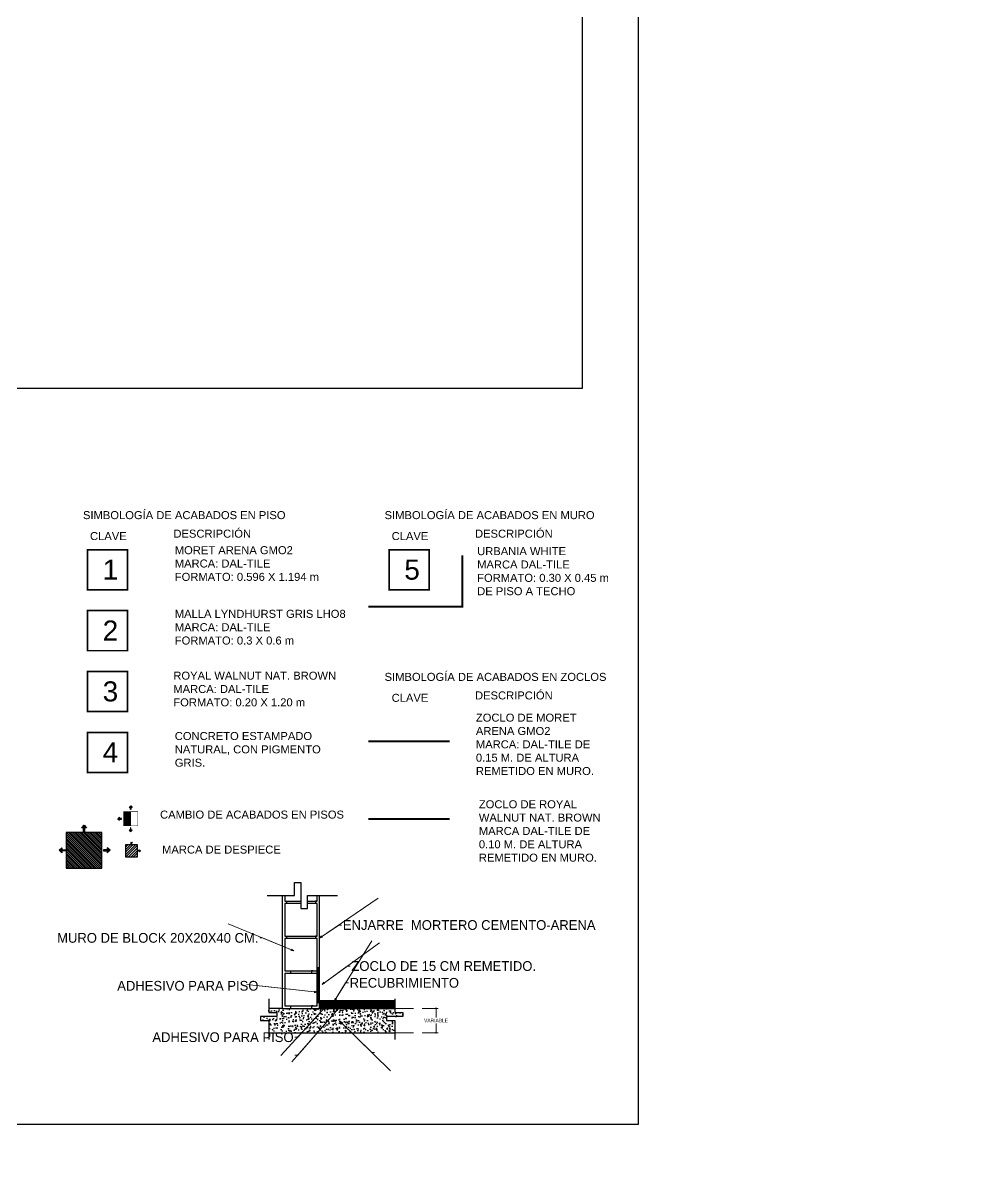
# Model space of a CAD drawing. Header units: metres. Extents: x 116 to 542, y -164 to 56.
# Drawn here: x 501.2 to 514.75, y -109.63 to -93.56 of the extents above; entities that cross this region are included whole.
import ezdxf

# ---------------------------------------------------------------- set-up
doc = ezdxf.new("R2010")
doc.units = ezdxf.units.M
doc.header["$PDMODE"] = 35
for name, pattern in [('AR-01-REC$0$DASHDOT2', [12.7, 6.35, -3.175, 0, -3.175]), ('HIDDEN', [0.375, 0.25, -0.125]), ('HIDDEN2', [0.1875, 0.125, -0.0625])]:
    doc.linetypes.add(name, pattern=pattern)
for name, color, linetype in [('A-ACABADOS PISOS', 1, 'Continuous'), ('A-CAMBIO DE ACABADO', 1, 'Continuous'), ('A-DESPIECE', 5, 'Continuous'), ('A-PISO', 30, 'Continuous'), ('A-TEXTOS', 7, 'Continuous'), ('A-ZOCLO', 30, 'Continuous'), ('AR-169$0$A-EXTERIOR', 8, 'Continuous'), ('DETALLES', 7, 'Continuous')]:
    doc.layers.add(name, color=color, linetype=linetype)
doc.layers.add('COTAS', color=7, linetype='Continuous', lineweight=0)
doc.styles.add('OFICINA 2016', font='')
doc.styles.add('OFICINA 2017', font='GOTHIC.TTF')
doc.styles.get("Standard").update_dxf_attribs({"font": 'arial.ttf'})
doc.styles.get('OFICINA 2016').set_extended_font_data('GeosansLight', bold=True)
doc.dimstyles.new('OFICINA 2016', dxfattribs={"dimtxt": 0.2, "dimasz": 0.2, "dimexe": 0.15, "dimexo": 0.06, "dimgap": 0.09, "dimtad": 0, "dimtih": 1, "dimtoh": 1, "dimdec": 0, "dimlfac": 1000, "dimzin": 0, "dimdsep": 46, "dimtxsty": 'OFICINA 2016', "dimblk": 'OPEN90', "dimcen": 0.09, "dimclrd": 160, "dimclre": 8, "dimclrt": 7, "dimadec": 0, "dimazin": 0, "dimtfac": 1, "dimtdec": 0, "dimtofl": 0, "dimtmove": 0, "dimatfit": 3, "dimldrblk": 'OPEN90', "dimfxl": 1, "dimfxlon": 1, "dimtolj": 1, "dimtzin": 0, "dimlwd": -1, "dimlwe": -1, "dimarcsym": 0})
doc.dimstyles.new('OFICINA 2017', dxfattribs={"dimtxt": 0.2, "dimasz": 0.2, "dimexe": 0.15, "dimexo": 0.06, "dimgap": 0.09, "dimtad": 0, "dimtih": 1, "dimtoh": 1, "dimdec": 0, "dimlfac": 1000, "dimzin": 0, "dimdsep": 46, "dimtxsty": 'OFICINA 2017', "dimblk": 'DOTSMALL', "dimcen": 0.09, "dimclrd": 160, "dimclre": 8, "dimclrt": 7, "dimadec": 0, "dimazin": 0, "dimtfac": 1, "dimtdec": 0, "dimtofl": 0, "dimtmove": 0, "dimatfit": 3, "dimldrblk": 'OPEN30', "dimfxl": 1, "dimtolj": 1, "dimtzin": 0, "dimlwd": 9, "dimlwe": 0, "dimarcsym": 0})

# ---------------------------------------------------------------- blocks, each defined once
blk = doc.blocks.new('A$C7F1E1069')
h = blk.add_hatch(color=1)
h.dxf.hatch_style = 1
h.paths.add_polyline_path([(-0.225, 0), (-0.225, 0.225), (0.225, 0.225), (0.225, 0)])
at = {"color": 1, "const_width": 0.015}
for points in [[(-0.225, 0), (-0.225, 0.225), (0.225, 0.225), (0.225, 0)], [(0.225, -0.225), (0.225, 0), (-0.225, 0), (-0.225, -0.225)]]:
    blk.add_lwpolyline(points, close=True, dxfattribs=at)
blk = doc.blocks.new('r')
h = blk.add_hatch(color=5)
h.dxf.hatch_style = 1
h.paths.add_polyline_path([(1655.762, 468.449), (1655.668, 468.348), (1655.746, 468.348), (1655.746, 468.2), (1655.778, 468.2), (1655.778, 468.348), (1655.856, 468.348)])
at = {"color": 5}
for points in [[(1655.762, 468.456), (1655.658, 468.343), (1655.742, 468.343), (1655.742, 468.196), (1655.782, 468.196), (1655.782, 468.343), (1655.866, 468.343)], [(1655.762, 468.449), (1655.668, 468.348), (1655.746, 468.348), (1655.746, 468.2), (1655.778, 468.2), (1655.778, 468.348), (1655.856, 468.348)]]:
    blk.add_lwpolyline(points, close=True, dxfattribs=at)
blk = doc.blocks.new('CAMBIO DE PISO')
at = {"layer": 'A-CAMBIO DE ACABADO', "xscale": 0.7388581055550709, "yscale": 0.7388581055550709, "zscale": 0.7388581055550709}
blk.add_blockref('A$C7F1E1069', (183.601, 19.226), dxfattribs=at)
at = {"layer": 'A-DESPIECE', "xscale": -0.3310084312886717, "yscale": 0.3310084312886717, "zscale": 0.3310084312886717}
blk.add_blockref('r', (731.672, -135.534), dxfattribs=at)
at = {"layer": 'A-DESPIECE', "yscale": 0.3310084312886717, "zscale": 0.3310084312886717}
for p, xscale, rotation in [((338.362, -528.846), 0.3310084312886717, 90), ((28.84, -528.845), -0.3310084312886717, 270)]:
    blk.add_blockref('r', p, dxfattribs=dict(at, xscale=xscale, rotation=rotation))
blk = doc.blocks.new('_Open90')
at = {"color": 0, "linetype": 'ByBlock', "lineweight": -2}
for p, q in [((0, 0), (-1, 0)), ((-0.5, 0.5), (0, 0)), ((0, 0), (-0.5, -0.5))]:
    blk.add_line(p, q, dxfattribs=at)
blk = doc.blocks.new('_DotSmall')
at = {"color": 0, "linetype": 'ByBlock', "const_width": 0.5}
blk.add_lwpolyline([(-0.0625, 0, 1), (0.0625, 0, 1)], format="xyb", close=True, dxfattribs=at)
blk = doc.blocks.new('*D656')
at = {"layer": 'COTAS', "color": 8, "linetype": 'HIDDEN', "lineweight": 0, "transparency": 16777216}
for p, q in [((506.457, -107.463), (507.057, -107.463)), ((506.457, -107.807), (507.057, -107.807))]:
    blk.add_line(p, q, dxfattribs=at)
at = {"layer": 'COTAS', "color": 160, "linetype": 'Continuous', "lineweight": 9, "transparency": 16777216}
for p, q in [((507.027, -107.463), (507.027, -107.592)), ((507.027, -107.807), (507.027, -107.678))]:
    blk.add_line(p, q, dxfattribs=at)
at = {"layer": 'Defpoints', "color": 0, "transparency": 16777216}
for p in [(506.445, -107.463), (507.027, -107.463), (506.445, -107.807)]:
    blk.add_point(p, dxfattribs=at)
at = {"layer": 'COTAS', "color": 160, "lineweight": 9, "transparency": 16777216, "xscale": 0.04000000000000001, "yscale": 0.04000000000000001, "zscale": 0.04000000000000001}
for p, rotation in [((507.027, -107.463), 90), ((507.027, -107.807), 270)]:
    blk.add_blockref('_DotSmall', p, dxfattribs=dict(at, rotation=rotation))
at = {"layer": 'COTAS', "color": 7, "transparency": 16777216, "insert": (507.027, -107.635), "char_height": 0.04, "attachment_point": 5, "style": 'OFICINA 2017'}
blk.add_mtext('\\A1;{\\H1.25x;VARIABLE}', dxfattribs=at)
blk = doc.blocks.new('_Open30')
at = {"color": 0, "linetype": 'ByBlock', "lineweight": -2}
for p, q in [((-1, 0.27), (0, 0)), ((0, 0), (-1, -0.27)), ((0, 0), (-1, 0))]:
    blk.add_line(p, q, dxfattribs=at)

msp = doc.modelspace()

# ---------------------------------------------------------------- hatches: boundary and pattern name
h = msp.add_hatch()
h.set_pattern_fill('ANSI31', color=8, scale=0.114589, angle=180)
h.set_pattern_definition([(225, (474.084346, -378.439603), (0.0101283554, -0.0101283554), [])])
h.paths.add_polyline_path([(505.3618, -106.8935), (505.3504, -106.8935), (505.3504, -107.3568), (505.3618, -107.3568)])
h = msp.add_hatch()
h.set_pattern_fill('ANSI31', color=8, scale=0.114589, angle=180)
h.set_pattern_definition([(225, (474.069966, -378.435968), (0.0101283554, -0.0101283554), [])])
h.paths.add_polyline_path([(506.4445, -107.3912), (506.4445, -107.3797), (505.3847, -107.3797), (505.3847, -107.3912)])
h = msp.add_hatch()
h.set_pattern_fill('ANSI38', color=8, scale=0.004584, angle=91)
h.set_pattern_definition([(136, (288.071237, -58.109036), (-0.0101092494, -0.0104684342), []), (226, (288.071237, -58.109036), (-0.0097500646, -0.03104611785), [0.0363820903, -0.021829254])])
h.paths.add_polyline_path([(506.4445, -107.4629), (506.4445, -107.3912), (505.3847, -107.3912), (505.3847, -107.4629)])
at = {"layer": 'A-DESPIECE'}
h = msp.add_hatch(dxfattribs=at)
h.set_pattern_fill('ANSI31', color=256, scale=0.150068, angle=90)
h.set_pattern_definition([(135, (497.217265, -120.044301), (-0.013264287, -0.013264287), [])])
h.paths.add_polyline_path([(501.8104, -105.4825), (502.3106, -105.4825), (502.3106, -104.9823), (501.8104, -104.9823)])
h = msp.add_hatch(dxfattribs=at)
h.set_pattern_fill('ANSI31', color=256, scale=0.008)
h.set_pattern_definition([(45, (214.552785, -35.147076), (-0.0179605122, 0.0179605122), [])])
h.paths.add_polyline_path([(502.6435, -105.325), (502.8147, -105.325), (502.8147, -105.1537), (502.6435, -105.1537)])
at = {"layer": 'DETALLES', "linetype": 'Continuous'}
h = msp.add_hatch(dxfattribs=at)
h.set_pattern_fill('AR-CONC', color=8, scale=0.000687536)
h.set_pattern_definition([(50, (288.07124, -58.10904), (0.12525844, -0.01095869), [0.01309755, -0.14407308]), (355, (288.07124, -58.10904), (-0.024231106, 0.131358376), [0.01047804, -0.11525886]), (100.451445, (288.08167, -58.10995), (0.10102733, 0.12039968), [0.01113121, -0.12244338]), (46.1842, (288.07124, -58.07411), (0.18637648, -0.0289056), [0.01964633, -0.21610962]), (96.63556, (288.08677, -58.07652), (0.16322379, 0.17011426), [0.01669682, -0.18366523]), (351.18415, (288.07124, -58.0741), (0.16322379, 0.17011426), [0.01571704, -0.17288751]), (21, (288.0887, -58.08284), (0.104240286, -0.07031096), [0.01309755, -0.14407308]), (326, (288.0887, -58.08284), (0.04249109, 0.12663578), [0.01047804, -0.11525846]), (71.451445, (288.09739, -58.0887), (0.14673138, 0.05632482), [0.01113121, -0.122443166]), (37.5, (288.071237, -58.109036), (0.002123525, 0.058134596), [0, -0.11386139, 0, -0.117004802, 0, -0.115695047]), (7.5, (288.071237, -58.109036), (0.045940894, 0.068877708), [0, -0.0667102, 0, -0.11124188, 0, -0.044095093]), (327.5, (288.032293, -58.109036), (0.093223356, -0.003938715), [0, -0.043658508, 0, -0.136214546, 0, -0.180746224]), (317.5, (288.01483, -58.109036), (0.10184408, 0.017481617), [0, -0.05675606, 0, -0.09046043, 0, -0.128356014])])
h.paths.add_polyline_path([(506.3299, -107.5784), (506.5591, -107.5784), (506.5591, -107.5211), (506.4445, -107.5211), (506.4445, -107.4629), (505.3847, -107.4629), (504.8576, -107.4629), (504.6668, -107.4629), (504.6668, -107.5211), (504.7814, -107.5211), (504.7814, -107.5784), (504.5522, -107.5784), (504.5522, -107.6357), (504.6668, -107.6357), (504.6668, -107.8066), (504.9722, -107.8066), (506.4445, -107.8066), (506.4445, -107.6357), (506.3299, -107.6357)])

# ---------------------------------------------------------------- linework, layer by layer
at = {"color": 30, "linetype": 'HIDDEN2', "const_width": 0.03}
msp.add_lwpolyline([(506.0733, -104.792), (507.2171, -104.792)], dxfattribs=at)
at = {"color": 8}
for points in [[(504.6463, -105.8723), (505.0295, -105.8723), (505.0295, -105.6888), (505.1212, -105.6888), (505.1212, -106.0557), (505.2129, -106.0557), (505.2129, -105.8723), (505.6366, -105.8723)], [(504.8576, -105.8723), (504.8576, -107.4629), (504.6668, -107.4629), (504.6668, -107.5211), (504.7814, -107.5211), (504.7814, -107.5784), (504.5522, -107.5784), (504.5522, -107.6357), (504.6668, -107.6357), (504.6668, -107.8066), (504.9722, -107.8066), (506.4445, -107.8066)], [(504.892, -105.8723), (504.892, -105.9503)], [(504.892, -105.9503), (504.9149, -105.9503), (504.9149, -105.9847)], [(504.892, -105.9503), (505.1212, -105.9503)], [(505.2129, -105.9503), (505.3504, -105.9503), (505.3504, -105.8723)], [(505.3504, -105.9503), (505.3274, -105.9503), (505.3274, -105.9847)], [(506.4445, -107.4629), (505.3847, -107.4629), (505.3847, -107.3797), (505.3504, -107.3797), (505.3504, -106.8935), (505.3847, -106.8935), (505.3847, -105.8723)], [(504.892, -106.443), (505.3504, -106.443), (505.3504, -105.9847), (505.2129, -105.9847)], [(505.1212, -105.9847), (504.892, -105.9847), (504.892, -106.443)], [(504.892, -106.443), (504.9149, -106.443), (504.9149, -106.4774)], [(504.892, -106.9358), (505.3504, -106.9358), (505.3504, -106.4774), (504.892, -106.4774), (504.892, -106.9358)], [(505.3504, -106.443), (505.3274, -106.443), (505.3274, -106.4774)], [(504.892, -107.4285), (505.3504, -107.4285), (505.3504, -106.9701), (504.892, -106.9701), (504.892, -107.4285)], [(504.9493, -106.9358), (504.9722, -106.9358), (504.9722, -106.9701)], [(505.2931, -106.9358), (505.2701, -106.9358), (505.2701, -106.9701)], [(504.6668, -107.3274), (504.6668, -107.5211), (504.7814, -107.5211), (504.7814, -107.5784), (504.5522, -107.5784), (504.5522, -107.6357), (504.6668, -107.6357), (504.6668, -107.9003)], [(506.4445, -107.3568), (505.3504, -107.3568), (505.3504, -107.3797), (506.4445, -107.3797)], [(506.4445, -107.4629), (505.3847, -107.4629), (505.3847, -107.3797), (506.4445, -107.3797)], [(505.3847, -107.3797), (505.3847, -107.3912), (506.4445, -107.3912)], [(506.4445, -107.3912), (505.3847, -107.3912), (505.3847, -107.4629), (506.4445, -107.4629)], [(506.4445, -107.3274), (506.4445, -107.5211), (506.5591, -107.5211), (506.5591, -107.5784), (506.3299, -107.5784), (506.3299, -107.6357), (506.4445, -107.6357), (506.4445, -107.9003)], [(504.8576, -107.4629), (505.3847, -107.4629)], [(504.9493, -107.4285), (504.9722, -107.4285), (504.9722, -107.4629)], [(505.2931, -107.4285), (505.2701, -107.4285), (505.2701, -107.4629)]]:
    msp.add_lwpolyline(points, dxfattribs=at)
for points in [[(505.3618, -106.8935), (505.3504, -106.8935), (505.3504, -107.3568), (505.3618, -107.3568)], [(505.3847, -107.3568), (505.3847, -106.8935), (505.3618, -106.8935), (505.3618, -107.3568)], [(505.3504, -107.3568), (506.4445, -107.3568), (506.4445, -107.3797), (505.3504, -107.3797)]]:
    msp.add_lwpolyline(points, close=True)
msp.add_circle((496.5529, -118.4388), 45.3176)
at = {"layer": 'A-ACABADOS PISOS'}
msp.add_lwpolyline([(488.53, -78.047), (509.8778, -78.047), (509.8778, -109.1029), (488.53, -109.1029)], close=True, dxfattribs=at)
at = {"layer": 'A-ACABADOS PISOS', "const_width": 0.0226}
for points in [[(502.1102, -101.5565), (502.675, -101.5565), (502.675, -100.9917), (502.1102, -100.9917)], [(506.366, -101.5565), (506.9308, -101.5565), (506.9308, -100.9917), (506.366, -100.9917)], [(502.1102, -102.4155), (502.675, -102.4155), (502.675, -101.8507), (502.1102, -101.8507)], [(502.1102, -103.2744), (502.675, -103.2744), (502.675, -102.7097), (502.1102, -102.7097)], [(502.1102, -104.1334), (502.675, -104.1334), (502.675, -103.5686), (502.1102, -103.5686)]]:
    msp.add_lwpolyline(points, close=True, dxfattribs=at)
at = {"layer": 'A-DESPIECE'}
for points in [[(501.8104, -104.9823), (501.8104, -105.4825), (502.3106, -105.4825), (502.3106, -104.9823)], [(502.6435, -105.1537), (502.6435, -105.325), (502.8147, -105.325), (502.8147, -105.1537)]]:
    msp.add_lwpolyline(points, close=True, dxfattribs=at)
at = {"layer": 'A-PISO', "color": 1, "linetype": 'AR-01-REC$0$DASHDOT2', "ltscale": 0.03, "const_width": 0.03}
msp.add_lwpolyline([(507.3979, -101.0705), (507.3979, -101.7933), (506.0733, -101.7933)], dxfattribs=at)
at = {"layer": 'A-ZOCLO', "const_width": 0.03}
msp.add_lwpolyline([(506.0733, -103.6938), (507.2171, -103.6938)], dxfattribs=at)
at = {"layer": 'AR-169$0$A-EXTERIOR', "color": 8, "linetype": 'Continuous'}
msp.add_lwpolyline([(499.5942, -92.7104), (499.5942, -98.7104), (509.0942, -98.7104), (509.0942, -79.8604)], dxfattribs=at)

# ---------------------------------------------------------------- block references
at = {"layer": 'A-ACABADOS PISOS', "xscale": -0.6, "yscale": 0.6, "zscale": 0.6, "rotation": 90}
msp.add_blockref('CAMBIO DE PISO', (514.2539, 5.3728), dxfattribs=at)
at = {"layer": 'A-DESPIECE'}
for p, xscale, yscale, zscale in [((1081.8408, -268.9114), -0.3501593073130025, 0.3501593073130025, 0.3501593073130025), ((701.207, -161.272), -0.1198710247366435, 0.1198710247366435, 0.1198710247366435)]:
    msp.add_blockref('r', p, dxfattribs=dict(at, xscale=xscale, yscale=yscale, zscale=zscale))
for p, xscale, yscale, zscale, rotation in [((665.7414, 474.548), -0.3501593073130025, 0.3501593073130025, 0.3501593073130025, 90), ((338.3936, 474.548), 0.3501593073130025, 0.3501593073130025, 0.3501593073130025, 270), ((446.7006, 93.2385), 0.1198710247366435, 0.1198710247366435, 0.1198710247366435, 270)]:
    msp.add_blockref('r', p, dxfattribs=dict(at, xscale=xscale, yscale=yscale, zscale=zscale, rotation=rotation))

# ---------------------------------------------------------------- texts
at = {"layer": 'A-ACABADOS PISOS', "char_height": 0.2824, "attachment_point": 1}
for s, insert in [('1', (502.3233, -101.1312)), ('5', (506.5791, -101.1312)), ('2', (502.3233, -101.9902)), ('3', (502.3233, -102.8491)), ('4', (502.3233, -103.7081))]:
    msp.add_mtext_dynamic_manual_height_columns(s, width=0.258238, gutter_width=0.8066, heights=[0], dxfattribs=dict(at, insert=insert))
at = {"layer": 'A-TEXTOS', "color": 1, "attachment_point": 1}
for s, width, insert, char_height in [('SIMBOLOGÍA DE ACABADOS EN PISO', 3.268473, (502.0452, -100.4465), 0.112957), ('SIMBOLOGÍA DE ACABADOS EN MURO', 3.268473, (506.301, -100.4465), 0.112957), ('CLAVE', 1.585945, (502.1448, -100.7419), 0.11296), ('DESCRIPCIÓN', 1.585945, (503.3211, -100.7082), 0.112957), ('CLAVE', 1.585945, (506.4006, -100.7419), 0.11296), ('DESCRIPCIÓN', 1.585945, (507.5769, -100.7082), 0.112957), ('MORET ARENA GMO2\\PMARCA: DAL-TILE\\PFORMATO: 0.596 X 1.194 m', 2.440637, (503.3406, -100.9411), 0.112957), ('\\A1;URBANIA WHITE\\PMARCA DAL-TILE\\PFORMATO: 0.30 X 0.45 m\\PDE PISO A TECHO', 2.21624, (507.6069, -100.9549), 0.112957), ('MALLA LYNDHURST GRIS LHO8\\PMARCA: DAL-TILE\\PFORMATO: 0.3 X 0.6 m', 2.499681, (503.3406, -101.8394), 0.112957), ('ROYAL WALNUT NAT. BROWN \\PMARCA: DAL-TILE\\PFORMATO: 0.20 X 1.20 m', 2.603392, (503.3202, -102.712), 0.112957), ('SIMBOLOGÍA DE ACABADOS EN ZOCLOS', 3.268473, (506.301, -102.7291), 0.112957), ('CLAVE', 1.585945, (506.4006, -103.0245), 0.11296), ('DESCRIPCIÓN', 1.585945, (507.5769, -102.9908), 0.112957), ('ZOCLO DE MORET ARENA GMO2\\PMARCA: DAL-TILE DE 0.15 M. DE ALTURA REMETIDO EN MURO.', 1.904265, (507.5891, -103.3043), 0.112957), ('\\A1;CONCRETO ESTAMPADO NATURAL, CON PIGMENTO GRIS.', 2.21624, (503.3406, -103.5636), 0.112957), ('CAMBIO DE ACABADOS EN PISOS', 3.268473, (503.1329, -104.6723), 0.112957), ('ZOCLO DE ROYAL WALNUT NAT. BROWN MARCA DAL-TILE DE 0.10 M. DE ALTURA REMETIDO EN MURO.', 1.837742, (507.6309, -104.5267), 0.112957), ('MARCA DE DESPIECE', 3.268473, (503.1615, -105.1662), 0.112957)]:
    msp.add_mtext_dynamic_manual_height_columns(s, width=width, gutter_width=0.4236, heights=[0], dxfattribs=dict(at, insert=insert, char_height=char_height))
at = {"layer": 'COTAS', "color": 7, "char_height": 0.137507, "style": 'OFICINA 2017'}
for s, insert, attachment_point in [('ENJARRE  MORTERO CEMENTO-ARENA', (505.712, -106.2879), 4), ('MURO DE BLOCK 20X20X40 CM.   ', (504.5213, -106.4694), 6), ('ZOCLO DE 15 CM REMETIDO.  ', (505.8327, -106.8667), 4), ('ADHESIVO PARA PISO  ', (504.5213, -107.1455), 6), ('RECUBRIMIENTO  ', (505.8082, -107.1039), 4), ('ADHESIVO PARA PISO  ', (505.0169, -107.8706), 6)]:
    msp.add_mtext(s, dxfattribs=dict(at, insert=insert, attachment_point=attachment_point))

# ---------------------------------------------------------------- dimensions: what is measured, and where the dimension line sits
at = {"layer": 'COTAS', "color": 7}
dim = msp.add_linear_dim(base=(507.0266, -107.4629), p1=(506.4445, -107.8066), p2=(506.4445, -107.4629), angle=90, text='{\\H1.25x;VARIABLE}', dimstyle='OFICINA 2017', override={"dimscale": 0.2}, dxfattribs=at)
dim.commit()
dim.dimension.update_dxf_attribs({"geometry": '*D656', "text_midpoint": (507.0266, -107.6348)})

# ---------------------------------------------------------------- leaders
at = {"layer": 'COTAS', "annotation_type": 0, "has_hookline": 1}
for points, hookline_direction, text_width in [([(505.3847, -106.4731), (505.654, -106.2879), (505.694, -106.2879)], 0, 3.5097), ([(505.0206, -106.6506), (504.5793, -106.4694), (504.5393, -106.4694)], 1, 2.9058), ([(505.4192, -107.1251), (505.7747, -106.8667), (505.8147, -106.8667)], 0, 2.6359), ([(505.5925, -107.3568), (505.7502, -107.1039), (505.7902, -107.1039)], 0, 1.4523), ([(505.3504, -107.2361), (504.5393, -107.1455)], 1, 1.9786), ([(505.5162, -107.3912), (505.0749, -107.8706), (505.0349, -107.8706)], 1, 1.9786)]:
    msp.add_leader(points, dimstyle='OFICINA 2016', override={"dimscale": 0.2, "dimldrblk": 'Open30'}, dxfattribs=dict(at, hookline_direction=hookline_direction, text_width=text_width))
for points, hookline_direction in [([(505.6495, -107.4629), (505.0749, -108.1249), (505.0349, -108.1249)], 1), ([(505.6691, -107.646), (506.1204, -108.0852), (506.1604, -108.0852)], 0)]:
    msp.add_leader(points, dimstyle='OFICINA 2016', override={"dimscale": 0.2, "dimldrblk": 'Open30'}, dxfattribs=dict(at, hookline_direction=hookline_direction))

doc.saveas('drawing.dxf')
